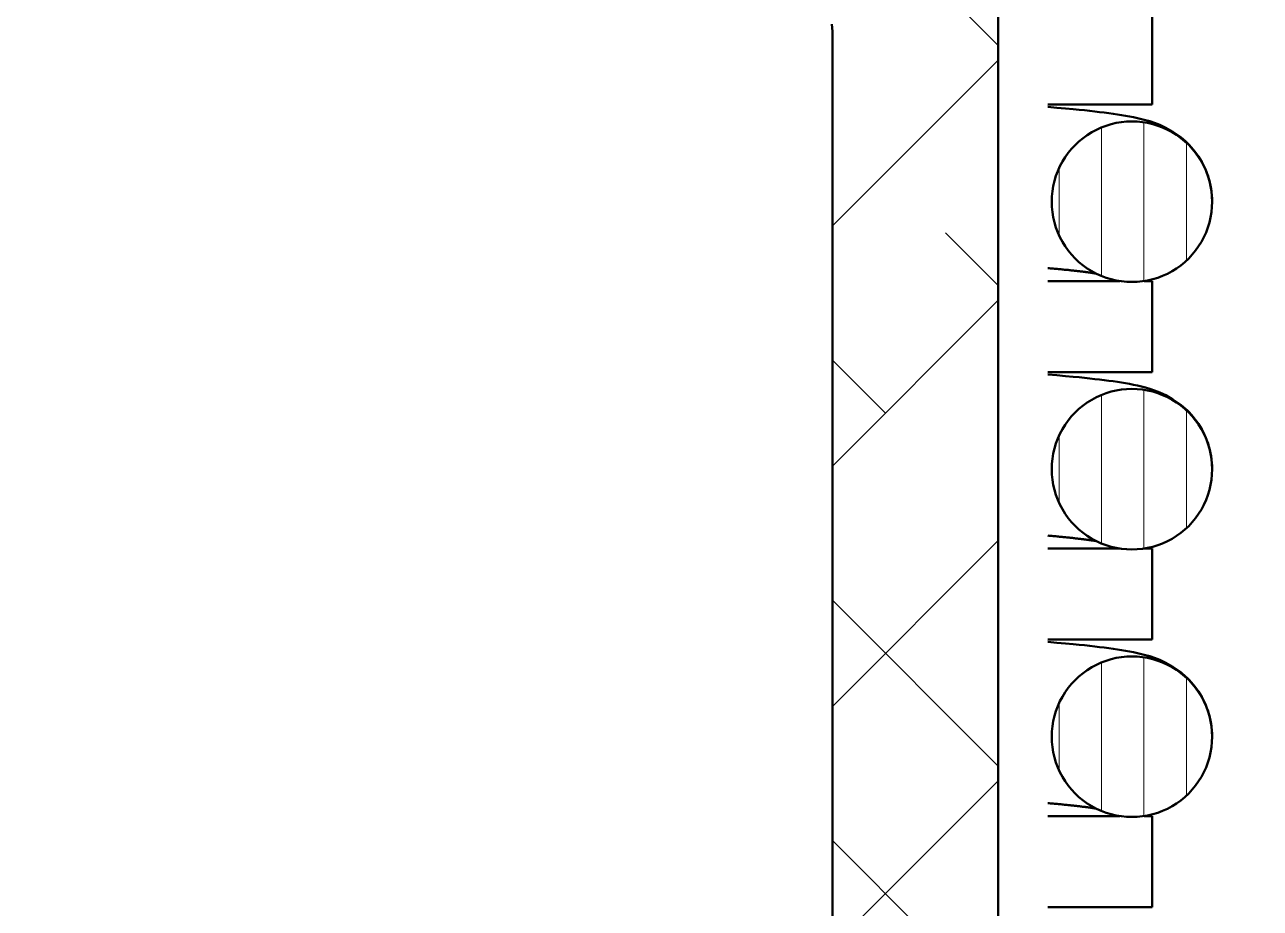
# Model space of a CAD drawing. Header units: millimetres. Extents: x 2 to 418, y 2 to 295.
# Drawn here: x 102.9 to 126, y 136.68 to 153.19 of the extents above; entities that cross this region are included whole.
import ezdxf

# ---------------------------------------------------------------- set-up
doc = ezdxf.new("R2010")
doc.units = ezdxf.units.MM
doc.layers.add('SCHRAFFUR', color=7, linetype='Continuous', lineweight=18)
doc.layers.add('SICHTKANTE', color=7, linetype='Continuous', lineweight=50)

msp = doc.modelspace()

# ---------------------------------------------------------------- hatches: boundary and pattern name
at = {"layer": 'SCHRAFFUR'}
h = msp.add_hatch(dxfattribs=at)
h.set_pattern_fill('ANSI38')
h.paths.add_polyline_path([(118, 153), (117.996, 153.131), (117.983, 153.261), (117.961, 153.39), (117.932, 153.518), (117.894, 153.643), (117.848, 153.766), (117.794, 153.885), (117.732, 154), (117.663, 154.111), (117.587, 154.218), (117.504, 154.319), (117.414, 154.414), (117.319, 154.504), (117.217, 154.587), (117.111, 154.663), (117, 154.732), (116.884, 154.794), (116.765, 154.848), (116.643, 154.894), (116.518, 154.932), (116.39, 154.962), (116.261, 154.983), (116.131, 154.996), (116, 155), (104.9, 155), (104.769, 155.004), (104.639, 155.017), (104.51, 155.039), (104.382, 155.068), (104.257, 155.106), (104.135, 155.152), (104.015, 155.206), (103.9, 155.268), (103.789, 155.337), (103.682, 155.414), (103.581, 155.497), (103.486, 155.586), (103.396, 155.682), (103.313, 155.783), (103.237, 155.889), (103.168, 156), (103.106, 156.116), (103.052, 156.235), (103.006, 156.357), (102.968, 156.483), (102.938, 156.61), (102.917, 156.739), (102.904, 156.869), (102.9, 157), (102.9, 157.971), (102.9, 158.942), (102.9, 159.913), (102.9, 160.884), (102.9, 161.854), (102.9, 162.825), (102.9, 163.796), (102.9, 164.767), (102.9, 165.738), (102.9, 166.709), (102.9, 167.679), (102.9, 168.65), (102.9, 169.621), (102.9, 170.592), (102.9, 171.563), (102.9, 172.534), (102.9, 173.504), (102.9, 174.475), (102.9, 175.446), (102.9, 176.417), (102.9, 177.388), (102.9, 178.359), (102.9, 179.329), (102.9, 180.3), (110, 180.3), (110, 174.1), (109.792, 174.05), (109.583, 174), (109.375, 173.95), (109.167, 173.9), (108.958, 173.85), (108.75, 173.8), (108.542, 173.75), (108.333, 173.7), (108.125, 173.65), (107.917, 173.6), (107.708, 173.55), (107.5, 173.5), (107.292, 173.45), (107.083, 173.4), (106.875, 173.35), (106.667, 173.3), (106.458, 173.25), (106.25, 173.2), (106.042, 173.15), (105.833, 173.1), (105.625, 173.05), (105.417, 173), (105.208, 172.95), (105, 172.9), (105, 172.446), (105, 171.992), (105, 171.538), (105, 171.084), (105, 170.629), (105, 170.175), (105, 169.721), (105, 169.267), (105, 168.813), (105, 168.359), (105, 167.904), (105, 167.45), (105, 166.996), (105, 166.542), (105, 166.088), (105, 165.634), (105, 165.179), (105, 164.725), (105, 164.271), (105, 163.817), (105, 163.363), (105, 162.909), (105, 162.454), (105, 162), (105.004, 161.869), (105.017, 161.739), (105.038, 161.61), (105.068, 161.483), (105.106, 161.357), (105.152, 161.235), (105.206, 161.116), (105.268, 161), (105.337, 160.889), (105.413, 160.783), (105.496, 160.682), (105.586, 160.586), (105.681, 160.497), (105.782, 160.414), (105.889, 160.337), (106, 160.268), (106.115, 160.206), (106.235, 160.152), (106.357, 160.106), (106.482, 160.068), (106.61, 160.039), (106.739, 160.017), (106.869, 160.004), (107, 160), (116.1, 160), (116.427, 159.99), (116.753, 159.957), (117.075, 159.904), (117.394, 159.83), (117.707, 159.735), (118.013, 159.62), (118.311, 159.485), (118.6, 159.33), (118.878, 159.158), (119.144, 158.967), (119.397, 158.759), (119.635, 158.536), (119.859, 158.297), (120.067, 158.044), (120.257, 157.778), (120.43, 157.5), (120.584, 157.212), (120.719, 156.914), (120.835, 156.607), (120.93, 156.294), (121.004, 155.976), (121.057, 155.653), (121.089, 155.327), (121.1, 155), (121.1, 153.696), (121.1, 152.392), (121.1, 151.088), (121.1, 149.784), (121.1, 148.479), (121.1, 147.175), (121.1, 145.871), (121.1, 144.567), (121.1, 143.263), (121.1, 141.959), (121.1, 140.654), (121.1, 139.35), (121.1, 138.046), (121.1, 136.742), (121.1, 135.438), (121.1, 134.134), (121.1, 132.829), (121.1, 131.525), (121.1, 130.221), (121.1, 128.917), (121.1, 127.613), (121.1, 126.309), (121.1, 125.004), (121.1, 123.7), (121.102, 123.635), (121.108, 123.57), (121.119, 123.505), (121.134, 123.441), (121.153, 123.379), (121.176, 123.318), (121.203, 123.258), (121.234, 123.2), (121.268, 123.145), (121.307, 123.091), (121.348, 123.041), (121.393, 122.993), (121.441, 122.948), (121.491, 122.907), (121.544, 122.869), (121.6, 122.834), (121.658, 122.803), (121.717, 122.776), (121.778, 122.753), (121.841, 122.734), (121.905, 122.719), (121.969, 122.709), (122.034, 122.702), (122.1, 122.7), (126, 122.7), (126, 114), (125.937, 113.938), (125.875, 113.875), (125.812, 113.813), (125.75, 113.75), (125.687, 113.688), (125.625, 113.625), (125.562, 113.563), (125.5, 113.5), (125.437, 113.438), (125.375, 113.375), (125.312, 113.313), (125.25, 113.25), (125.187, 113.188), (125.125, 113.125), (125.062, 113.063), (125, 113), (124.937, 112.938), (124.875, 112.875), (124.812, 112.813), (124.75, 112.75), (124.687, 112.688), (124.625, 112.625), (124.562, 112.563), (124.5, 112.5), (119.5, 112.5), (119.437, 112.563), (119.375, 112.625), (119.312, 112.688), (119.25, 112.75), (119.187, 112.813), (119.125, 112.875), (119.062, 112.938), (119, 113), (118.937, 113.063), (118.875, 113.125), (118.812, 113.188), (118.75, 113.25), (118.687, 113.313), (118.625, 113.375), (118.562, 113.438), (118.5, 113.5), (118.437, 113.563), (118.375, 113.625), (118.312, 113.688), (118.25, 113.75), (118.187, 113.813), (118.125, 113.875), (118.062, 113.938), (118, 114), (118, 115.625), (118, 117.25), (118, 118.875), (118, 120.5), (118, 122.125), (118, 123.75), (118, 125.375), (118, 127), (118, 128.625), (118, 130.25), (118, 131.875), (118, 133.5), (118, 135.125), (118, 136.75), (118, 138.375), (118, 140), (118, 141.625), (118, 143.25), (118, 144.875), (118, 146.5), (118, 148.125), (118, 149.75), (118, 151.375), (118, 153)])
h = msp.add_hatch(dxfattribs=at)
h.set_pattern_fill('ANSI31', scale=0.25, angle=45)
h.paths.add_polyline_path([(122.1, 149.883), (122.151, 149.495), (122.301, 149.133), (122.539, 148.822), (122.85, 148.584), (123.212, 148.434), (123.6, 148.383), (123.988, 148.434), (124.35, 148.584), (124.661, 148.822), (124.899, 149.133), (125.049, 149.495), (125.1, 149.883), (125.049, 150.272), (124.899, 150.634), (124.661, 150.944), (124.35, 151.183), (123.988, 151.333), (123.6, 151.384), (123.212, 151.333), (122.85, 151.183), (122.539, 150.944), (122.301, 150.634), (122.151, 150.272), (122.1, 149.883)])
h = msp.add_hatch(dxfattribs=at)
h.set_pattern_fill('ANSI31', scale=0.25, angle=45)
h.paths.add_polyline_path([(122.1, 144.883), (122.151, 144.495), (122.301, 144.133), (122.539, 143.822), (122.85, 143.584), (123.212, 143.434), (123.6, 143.383), (123.988, 143.434), (124.35, 143.584), (124.661, 143.822), (124.899, 144.133), (125.049, 144.495), (125.1, 144.883), (125.049, 145.272), (124.899, 145.634), (124.661, 145.944), (124.35, 146.183), (123.988, 146.333), (123.6, 146.384), (123.212, 146.333), (122.85, 146.183), (122.539, 145.944), (122.301, 145.634), (122.151, 145.272), (122.1, 144.883)])
h = msp.add_hatch(dxfattribs=at)
h.set_pattern_fill('ANSI31', scale=0.25, angle=45)
h.paths.add_polyline_path([(122.1, 139.883), (122.151, 139.495), (122.301, 139.133), (122.539, 138.822), (122.85, 138.584), (123.212, 138.434), (123.6, 138.383), (123.988, 138.434), (124.35, 138.584), (124.661, 138.822), (124.899, 139.133), (125.049, 139.495), (125.1, 139.883), (125.049, 140.272), (124.899, 140.634), (124.661, 140.944), (124.35, 141.183), (123.988, 141.333), (123.6, 141.384), (123.212, 141.333), (122.85, 141.183), (122.539, 140.944), (122.301, 140.634), (122.151, 140.272), (122.1, 139.883)])

# ---------------------------------------------------------------- linework, layer by layer
at = {"layer": 'SICHTKANTE'}
for p, q in [((121.1, 155), (121.1, 123.7)), ((123.977, 151.7), (123.977, 153.4)), ((118, 153), (118, 114)), ((123.977, 151.7), (122.028, 151.7)), ((122.028, 148.4), (123.373, 148.4)), ((123.827, 148.4), (123.977, 148.4)), ((123.977, 146.7), (123.977, 148.4)), ((123.977, 146.7), (122.028, 146.7)), ((122.028, 143.4), (123.373, 143.4)), ((123.827, 143.4), (123.977, 143.4)), ((123.977, 141.7), (123.977, 143.4)), ((123.977, 141.7), (122.028, 141.7)), ((122.028, 138.4), (123.373, 138.4)), ((123.827, 138.4), (123.977, 138.4)), ((123.977, 136.7), (123.977, 138.4)), ((123.977, 136.7), (122.028, 136.7))]:
    msp.add_line(p, q, dxfattribs=at)
for points in [[(121.1, 136.655), (121.1, 137.317), (121.1, 137.978), (121.1, 138.64), (121.1, 139.301), (121.1, 139.962), (121.1, 140.622), (121.1, 141.282), (121.1, 141.941), (121.1, 142.599), (121.1, 143.257), (121.1, 143.913), (121.1, 144.57), (121.1, 145.225), (121.1, 145.879), (121.1, 146.533), (121.1, 147.186), (121.1, 147.839), (121.1, 148.491), (121.1, 149.142), (121.1, 149.793), (121.1, 150.444), (121.1, 151.094), (121.1, 151.745), (121.1, 152.395), (121.1, 153.046), (121.1, 153.696)], [(118, 153), (117.999, 153.068), (117.995, 153.136), (117.99, 153.203)], [(118, 153), (117.999, 153.066), (117.996, 153.131), (117.99, 153.196)], [(118, 135.948), (118, 136.764), (118, 137.58), (118, 138.394), (118, 139.208), (118, 140.02), (118, 140.832), (118, 141.642), (118, 142.453), (118, 143.262), (118, 144.071), (118, 144.88), (118, 145.689), (118, 146.498), (118, 147.307), (118, 148.116), (118, 148.927), (118, 149.738), (118, 150.551), (118, 151.365), (118, 152.182), (118, 153)], [(125.1, 149.883), (125.099, 149.944), (125.095, 150.005), (125.089, 150.066), (125.08, 150.126), (125.07, 150.186), (125.056, 150.245), (125.041, 150.304), (125.023, 150.361), (125.003, 150.418), (124.981, 150.473), (124.957, 150.527), (124.931, 150.58), (124.904, 150.631), (124.875, 150.681), (124.844, 150.729), (124.812, 150.775), (124.779, 150.82), (124.744, 150.862), (124.709, 150.903), (124.674, 150.942), (124.638, 150.978), (124.602, 151.012), (124.518, 151.081), (124.367, 151.189), (124.236, 151.265), (124.123, 151.318), (124.024, 151.357), (123.935, 151.386), (123.853, 151.409), (123.776, 151.428), (123.702, 151.446), (123.629, 151.462), (123.556, 151.477), (123.483, 151.491), (123.407, 151.504), (123.33, 151.516), (123.25, 151.527), (123.168, 151.538), (123.083, 151.548), (122.995, 151.558), (122.904, 151.569), (122.811, 151.58), (122.713, 151.592), (122.611, 151.603), (122.504, 151.613), (122.361, 151.625), (122.198, 151.639), (122.028, 151.654)], [(125.1, 149.883), (125.097, 149.982), (125.087, 150.079), (125.071, 150.176), (125.049, 150.272), (125.02, 150.366), (124.986, 150.458), (124.945, 150.547), (124.899, 150.634), (124.847, 150.717), (124.79, 150.797), (124.728, 150.873), (124.661, 150.944), (124.589, 151.011), (124.513, 151.074), (124.433, 151.131), (124.35, 151.183), (124.263, 151.229), (124.174, 151.27), (124.082, 151.304), (123.988, 151.333), (123.892, 151.355), (123.796, 151.371), (123.698, 151.381), (123.6, 151.384), (123.501, 151.381), (123.404, 151.371), (123.307, 151.355), (123.211, 151.333), (123.117, 151.304), (123.025, 151.269), (122.936, 151.229), (122.849, 151.182), (122.766, 151.13), (122.686, 151.073), (122.61, 151.011), (122.538, 150.943), (122.471, 150.872), (122.409, 150.796), (122.352, 150.716), (122.3, 150.632), (122.254, 150.546), (122.214, 150.456), (122.179, 150.364), (122.151, 150.271), (122.129, 150.175), (122.113, 150.078), (122.103, 149.981), (122.1, 149.883)], [(122.1, 149.883), (122.1, 149.883), (122.1, 149.883), (122.1, 149.883), (122.1, 149.883), (122.1, 149.883), (122.1, 149.883), (122.1, 149.883), (122.1, 149.883), (122.1, 149.883), (122.1, 149.883), (122.1, 149.883), (122.1, 149.883), (122.1, 149.883), (122.1, 149.883), (122.1, 149.883), (122.1, 149.883), (122.1, 149.883), (122.1, 149.883), (122.1, 149.883), (122.1, 149.883), (122.1, 149.883), (122.1, 149.883), (122.1, 149.883), (122.1, 149.883), (122.1, 149.883), (122.1, 149.883), (122.1, 149.883), (122.1, 149.883), (122.1, 149.883), (122.1, 149.883), (122.1, 149.883), (122.1, 149.883), (122.1, 149.883), (122.1, 149.883), (122.1, 149.883), (122.1, 149.883), (122.1, 149.883), (122.1, 149.883), (122.1, 149.883), (122.1, 149.883), (122.1, 149.883), (122.1, 149.883), (122.1, 149.883), (122.1, 149.883), (122.1, 149.883), (122.1, 149.883), (122.1, 149.883), (122.1, 149.883)], [(122.1, 149.883), (122.103, 149.786), (122.113, 149.688), (122.129, 149.592), (122.151, 149.496), (122.179, 149.402), (122.214, 149.31), (122.254, 149.221), (122.3, 149.134), (122.352, 149.051), (122.409, 148.971), (122.471, 148.895), (122.538, 148.823), (122.61, 148.756), (122.686, 148.694), (122.766, 148.636), (122.849, 148.584), (122.936, 148.538), (123.025, 148.497), (123.117, 148.463), (123.211, 148.434), (123.307, 148.412), (123.404, 148.396), (123.502, 148.386), (123.6, 148.383), (123.698, 148.386), (123.796, 148.396), (123.893, 148.412), (123.988, 148.434), (124.082, 148.462), (124.174, 148.497), (124.263, 148.538), (124.35, 148.584), (124.433, 148.636), (124.513, 148.693), (124.589, 148.755), (124.661, 148.822), (124.728, 148.894), (124.79, 148.97), (124.847, 149.05), (124.899, 149.133), (124.945, 149.22), (124.986, 149.309), (125.02, 149.401), (125.049, 149.495), (125.071, 149.591), (125.087, 149.688), (125.097, 149.785), (125.1, 149.883)], [(122.1, 149.883), (122.1, 149.883), (122.1, 149.883), (122.1, 149.883), (122.1, 149.883), (122.1, 149.883), (122.1, 149.883), (122.1, 149.883), (122.1, 149.883), (122.1, 149.883), (122.1, 149.883), (122.1, 149.883), (122.1, 149.883), (122.1, 149.883), (122.1, 149.883), (122.1, 149.883), (122.1, 149.883), (122.1, 149.883), (122.1, 149.883), (122.1, 149.883), (122.1, 149.883), (122.1, 149.883), (122.1, 149.883), (122.1, 149.883), (122.1, 149.883), (122.1, 149.883), (122.1, 149.883), (122.1, 149.883), (122.1, 149.883), (122.1, 149.883), (122.1, 149.883), (122.1, 149.883), (122.1, 149.883), (122.1, 149.883), (122.1, 149.883), (122.1, 149.883), (122.1, 149.883), (122.1, 149.883), (122.1, 149.883), (122.1, 149.883), (122.1, 149.883), (122.1, 149.883), (122.1, 149.883), (122.1, 149.883), (122.1, 149.883), (122.1, 149.883), (122.1, 149.883), (122.1, 149.883), (122.1, 149.883)], [(122.028, 148.643), (122.053, 148.641), (122.079, 148.638), (122.104, 148.636), (122.128, 148.634), (122.153, 148.631), (122.177, 148.629), (122.201, 148.627), (122.225, 148.625), (122.248, 148.622), (122.272, 148.62), (122.294, 148.618), (122.317, 148.616), (122.339, 148.613), (122.361, 148.611), (122.383, 148.609), (122.405, 148.607), (122.426, 148.604), (122.447, 148.602), (122.467, 148.6), (122.488, 148.598), (122.508, 148.596), (122.527, 148.593), (122.547, 148.591), (122.566, 148.589), (122.585, 148.587), (122.603, 148.585), (122.622, 148.583), (122.64, 148.581), (122.657, 148.578), (122.675, 148.576), (122.692, 148.574), (122.708, 148.572), (122.725, 148.57), (122.741, 148.568), (122.756, 148.566), (122.772, 148.564), (122.787, 148.562), (122.802, 148.56), (122.816, 148.558), (122.83, 148.556), (122.844, 148.554), (122.857, 148.552), (122.87, 148.55), (122.883, 148.548), (122.895, 148.546), (122.907, 148.544), (122.919, 148.543), (122.93, 148.541)], [(125.1, 144.883), (125.099, 144.944), (125.095, 145.005), (125.089, 145.066), (125.08, 145.126), (125.07, 145.186), (125.056, 145.245), (125.041, 145.304), (125.023, 145.361), (125.003, 145.418), (124.981, 145.473), (124.957, 145.527), (124.931, 145.58), (124.904, 145.631), (124.874, 145.681), (124.844, 145.729), (124.812, 145.775), (124.779, 145.82), (124.744, 145.862), (124.709, 145.903), (124.674, 145.942), (124.638, 145.978), (124.602, 146.012), (124.518, 146.081), (124.367, 146.189), (124.236, 146.265), (124.123, 146.318), (124.024, 146.357), (123.935, 146.386), (123.853, 146.409), (123.776, 146.428), (123.702, 146.446), (123.629, 146.462), (123.556, 146.477), (123.483, 146.491), (123.407, 146.504), (123.33, 146.516), (123.25, 146.527), (123.168, 146.538), (123.083, 146.548), (122.995, 146.558), (122.904, 146.569), (122.811, 146.58), (122.713, 146.592), (122.611, 146.603), (122.504, 146.613), (122.361, 146.625), (122.198, 146.639), (122.028, 146.654)], [(125.1, 144.883), (125.097, 144.982), (125.087, 145.079), (125.071, 145.176), (125.049, 145.272), (125.02, 145.366), (124.986, 145.458), (124.945, 145.547), (124.899, 145.634), (124.847, 145.717), (124.79, 145.797), (124.728, 145.873), (124.661, 145.944), (124.589, 146.012), (124.513, 146.074), (124.433, 146.131), (124.35, 146.183), (124.263, 146.229), (124.174, 146.27), (124.082, 146.304), (123.988, 146.333), (123.892, 146.355), (123.796, 146.371), (123.698, 146.381), (123.6, 146.384), (123.501, 146.381), (123.404, 146.371), (123.307, 146.355), (123.211, 146.333), (123.117, 146.304), (123.025, 146.269), (122.936, 146.229), (122.849, 146.182), (122.766, 146.13), (122.686, 146.073), (122.61, 146.011), (122.538, 145.943), (122.471, 145.872), (122.409, 145.796), (122.352, 145.716), (122.3, 145.632), (122.254, 145.546), (122.214, 145.456), (122.179, 145.364), (122.151, 145.271), (122.129, 145.175), (122.113, 145.078), (122.103, 144.981), (122.1, 144.883)], [(122.1, 144.883), (122.1, 144.883), (122.1, 144.883), (122.1, 144.883), (122.1, 144.883), (122.1, 144.883), (122.1, 144.883), (122.1, 144.883), (122.1, 144.883), (122.1, 144.883), (122.1, 144.883), (122.1, 144.883), (122.1, 144.883), (122.1, 144.883), (122.1, 144.883), (122.1, 144.883), (122.1, 144.883), (122.1, 144.883), (122.1, 144.883), (122.1, 144.883), (122.1, 144.883), (122.1, 144.883), (122.1, 144.883), (122.1, 144.883), (122.1, 144.883), (122.1, 144.883), (122.1, 144.883), (122.1, 144.883), (122.1, 144.883), (122.1, 144.883), (122.1, 144.883), (122.1, 144.883), (122.1, 144.883), (122.1, 144.883), (122.1, 144.883), (122.1, 144.883), (122.1, 144.883), (122.1, 144.883), (122.1, 144.883), (122.1, 144.883), (122.1, 144.883), (122.1, 144.883), (122.1, 144.883), (122.1, 144.883), (122.1, 144.883), (122.1, 144.883), (122.1, 144.883), (122.1, 144.883), (122.1, 144.883)], [(122.1, 144.883), (122.103, 144.785), (122.113, 144.688), (122.129, 144.591), (122.151, 144.496), (122.179, 144.402), (122.214, 144.31), (122.254, 144.221), (122.3, 144.134), (122.352, 144.051), (122.409, 143.971), (122.471, 143.895), (122.538, 143.823), (122.61, 143.756), (122.686, 143.693), (122.766, 143.636), (122.849, 143.584), (122.936, 143.538), (123.025, 143.497), (123.117, 143.463), (123.211, 143.434), (123.307, 143.412), (123.404, 143.396), (123.502, 143.386), (123.6, 143.383), (123.698, 143.386), (123.796, 143.396), (123.893, 143.412), (123.988, 143.434), (124.082, 143.462), (124.174, 143.497), (124.264, 143.538), (124.35, 143.584), (124.434, 143.636), (124.513, 143.693), (124.589, 143.755), (124.661, 143.822), (124.728, 143.894), (124.79, 143.97), (124.847, 144.05), (124.899, 144.133), (124.945, 144.22), (124.986, 144.309), (125.02, 144.401), (125.049, 144.495), (125.071, 144.591), (125.087, 144.688), (125.097, 144.785), (125.1, 144.883)], [(122.1, 144.883), (122.1, 144.883), (122.1, 144.883), (122.1, 144.883), (122.1, 144.883), (122.1, 144.883), (122.1, 144.883), (122.1, 144.883), (122.1, 144.883), (122.1, 144.883), (122.1, 144.883), (122.1, 144.883), (122.1, 144.883), (122.1, 144.883), (122.1, 144.883), (122.1, 144.883), (122.1, 144.883), (122.1, 144.883), (122.1, 144.883), (122.1, 144.883), (122.1, 144.883), (122.1, 144.883), (122.1, 144.883), (122.1, 144.883), (122.1, 144.883), (122.1, 144.883), (122.1, 144.883), (122.1, 144.883), (122.1, 144.883), (122.1, 144.883), (122.1, 144.883), (122.1, 144.883), (122.1, 144.883), (122.1, 144.883), (122.1, 144.883), (122.1, 144.883), (122.1, 144.883), (122.1, 144.883), (122.1, 144.883), (122.1, 144.883), (122.1, 144.883), (122.1, 144.883), (122.1, 144.883), (122.1, 144.883), (122.1, 144.883), (122.1, 144.883), (122.1, 144.883), (122.1, 144.883), (122.1, 144.883)], [(122.028, 143.643), (122.053, 143.641), (122.079, 143.638), (122.104, 143.636), (122.128, 143.634), (122.153, 143.631), (122.177, 143.629), (122.201, 143.627), (122.225, 143.625), (122.248, 143.622), (122.272, 143.62), (122.294, 143.618), (122.317, 143.616), (122.339, 143.613), (122.361, 143.611), (122.383, 143.609), (122.405, 143.607), (122.426, 143.604), (122.447, 143.602), (122.467, 143.6), (122.488, 143.598), (122.508, 143.596), (122.527, 143.593), (122.547, 143.591), (122.566, 143.589), (122.585, 143.587), (122.603, 143.585), (122.622, 143.583), (122.64, 143.581), (122.657, 143.578), (122.675, 143.576), (122.692, 143.574), (122.708, 143.572), (122.725, 143.57), (122.741, 143.568), (122.756, 143.566), (122.772, 143.564), (122.787, 143.562), (122.802, 143.56), (122.816, 143.558), (122.83, 143.556), (122.844, 143.554), (122.857, 143.552), (122.87, 143.55), (122.883, 143.548), (122.895, 143.546), (122.907, 143.544), (122.919, 143.543), (122.93, 143.541)], [(125.1, 139.883), (125.099, 139.944), (125.095, 140.005), (125.089, 140.066), (125.08, 140.126), (125.07, 140.186), (125.056, 140.245), (125.041, 140.304), (125.023, 140.361), (125.003, 140.418), (124.981, 140.473), (124.957, 140.527), (124.931, 140.58), (124.904, 140.631), (124.875, 140.681), (124.844, 140.729), (124.812, 140.775), (124.779, 140.82), (124.744, 140.862), (124.709, 140.903), (124.674, 140.941), (124.638, 140.978), (124.602, 141.012), (124.518, 141.082), (124.367, 141.189), (124.236, 141.265), (124.123, 141.318), (124.024, 141.357), (123.935, 141.386), (123.853, 141.409), (123.776, 141.428), (123.702, 141.446), (123.629, 141.462), (123.556, 141.477), (123.483, 141.491), (123.407, 141.504), (123.33, 141.516), (123.25, 141.527), (123.168, 141.538), (123.083, 141.548), (122.995, 141.558), (122.904, 141.569), (122.811, 141.58), (122.713, 141.592), (122.612, 141.603), (122.504, 141.613), (122.361, 141.625), (122.198, 141.639), (122.028, 141.654)], [(125.1, 139.883), (125.097, 139.981), (125.087, 140.079), (125.071, 140.176), (125.049, 140.272), (125.02, 140.366), (124.986, 140.457), (124.945, 140.547), (124.899, 140.634), (124.847, 140.717), (124.79, 140.797), (124.728, 140.873), (124.661, 140.944), (124.589, 141.011), (124.513, 141.074), (124.433, 141.131), (124.35, 141.183), (124.263, 141.229), (124.174, 141.27), (124.082, 141.304), (123.988, 141.333), (123.893, 141.355), (123.796, 141.371), (123.698, 141.381), (123.6, 141.384), (123.502, 141.381), (123.404, 141.371), (123.307, 141.355), (123.211, 141.333), (123.117, 141.304), (123.025, 141.269), (122.936, 141.229), (122.849, 141.182), (122.766, 141.13), (122.686, 141.073), (122.61, 141.011), (122.538, 140.943), (122.471, 140.872), (122.409, 140.796), (122.352, 140.716), (122.3, 140.632), (122.254, 140.546), (122.214, 140.456), (122.179, 140.364), (122.151, 140.271), (122.129, 140.175), (122.113, 140.078), (122.103, 139.981), (122.1, 139.883)], [(122.1, 139.883), (122.103, 139.786), (122.113, 139.688), (122.129, 139.592), (122.151, 139.496), (122.179, 139.402), (122.214, 139.31), (122.254, 139.221), (122.3, 139.134), (122.352, 139.051), (122.409, 138.971), (122.471, 138.895), (122.538, 138.823), (122.61, 138.756), (122.686, 138.694), (122.766, 138.636), (122.849, 138.584), (122.936, 138.538), (123.025, 138.497), (123.117, 138.463), (123.211, 138.434), (123.307, 138.412), (123.404, 138.396), (123.501, 138.386), (123.6, 138.383), (123.698, 138.386), (123.796, 138.396), (123.892, 138.412), (123.988, 138.434), (124.082, 138.462), (124.174, 138.497), (124.263, 138.538), (124.35, 138.584), (124.433, 138.636), (124.513, 138.693), (124.589, 138.755), (124.661, 138.822), (124.728, 138.894), (124.79, 138.97), (124.847, 139.05), (124.899, 139.133), (124.945, 139.22), (124.986, 139.309), (125.02, 139.401), (125.049, 139.495), (125.071, 139.591), (125.087, 139.687), (125.097, 139.785), (125.1, 139.883)], [(122.1, 139.883), (122.1, 139.883), (122.1, 139.883), (122.1, 139.883), (122.1, 139.883), (122.1, 139.883), (122.1, 139.883), (122.1, 139.883), (122.1, 139.883), (122.1, 139.883), (122.1, 139.883), (122.1, 139.883), (122.1, 139.883), (122.1, 139.883), (122.1, 139.883), (122.1, 139.883), (122.1, 139.883), (122.1, 139.883), (122.1, 139.883), (122.1, 139.883), (122.1, 139.883), (122.1, 139.883), (122.1, 139.883), (122.1, 139.883), (122.1, 139.883), (122.1, 139.883), (122.1, 139.883), (122.1, 139.883), (122.1, 139.883), (122.1, 139.883), (122.1, 139.883), (122.1, 139.883), (122.1, 139.883), (122.1, 139.883), (122.1, 139.883), (122.1, 139.883), (122.1, 139.883), (122.1, 139.883), (122.1, 139.883), (122.1, 139.883), (122.1, 139.883), (122.1, 139.883), (122.1, 139.883), (122.1, 139.883), (122.1, 139.883), (122.1, 139.883), (122.1, 139.883), (122.1, 139.883), (122.1, 139.883)], [(122.1, 139.883), (122.1, 139.883), (122.1, 139.883), (122.1, 139.883), (122.1, 139.883), (122.1, 139.883), (122.1, 139.883), (122.1, 139.883), (122.1, 139.883), (122.1, 139.883), (122.1, 139.883), (122.1, 139.883), (122.1, 139.883), (122.1, 139.883), (122.1, 139.883), (122.1, 139.883), (122.1, 139.883), (122.1, 139.883), (122.1, 139.883), (122.1, 139.883), (122.1, 139.883), (122.1, 139.883), (122.1, 139.883), (122.1, 139.883), (122.1, 139.883), (122.1, 139.883), (122.1, 139.883), (122.1, 139.883), (122.1, 139.883), (122.1, 139.883), (122.1, 139.883), (122.1, 139.883), (122.1, 139.883), (122.1, 139.883), (122.1, 139.883), (122.1, 139.883), (122.1, 139.883), (122.1, 139.883), (122.1, 139.883), (122.1, 139.883), (122.1, 139.883), (122.1, 139.883), (122.1, 139.883), (122.1, 139.883), (122.1, 139.883), (122.1, 139.883), (122.1, 139.883), (122.1, 139.883), (122.1, 139.883)], [(122.028, 138.643), (122.053, 138.641), (122.079, 138.638), (122.104, 138.636), (122.128, 138.634), (122.153, 138.631), (122.177, 138.629), (122.201, 138.627), (122.225, 138.625), (122.248, 138.622), (122.272, 138.62), (122.294, 138.618), (122.317, 138.616), (122.339, 138.613), (122.361, 138.611), (122.383, 138.609), (122.405, 138.607), (122.426, 138.604), (122.447, 138.602), (122.467, 138.6), (122.488, 138.598), (122.508, 138.596), (122.527, 138.593), (122.547, 138.591), (122.566, 138.589), (122.585, 138.587), (122.603, 138.585), (122.622, 138.583), (122.64, 138.581), (122.657, 138.578), (122.675, 138.576), (122.692, 138.574), (122.708, 138.572), (122.725, 138.57), (122.741, 138.568), (122.756, 138.566), (122.772, 138.564), (122.787, 138.562), (122.802, 138.56), (122.816, 138.558), (122.83, 138.556), (122.844, 138.554), (122.857, 138.552), (122.87, 138.55), (122.883, 138.548), (122.895, 138.546), (122.907, 138.544), (122.919, 138.543), (122.93, 138.541)]]:
    msp.add_lwpolyline(points, dxfattribs=at)

doc.saveas('drawing.dxf')
